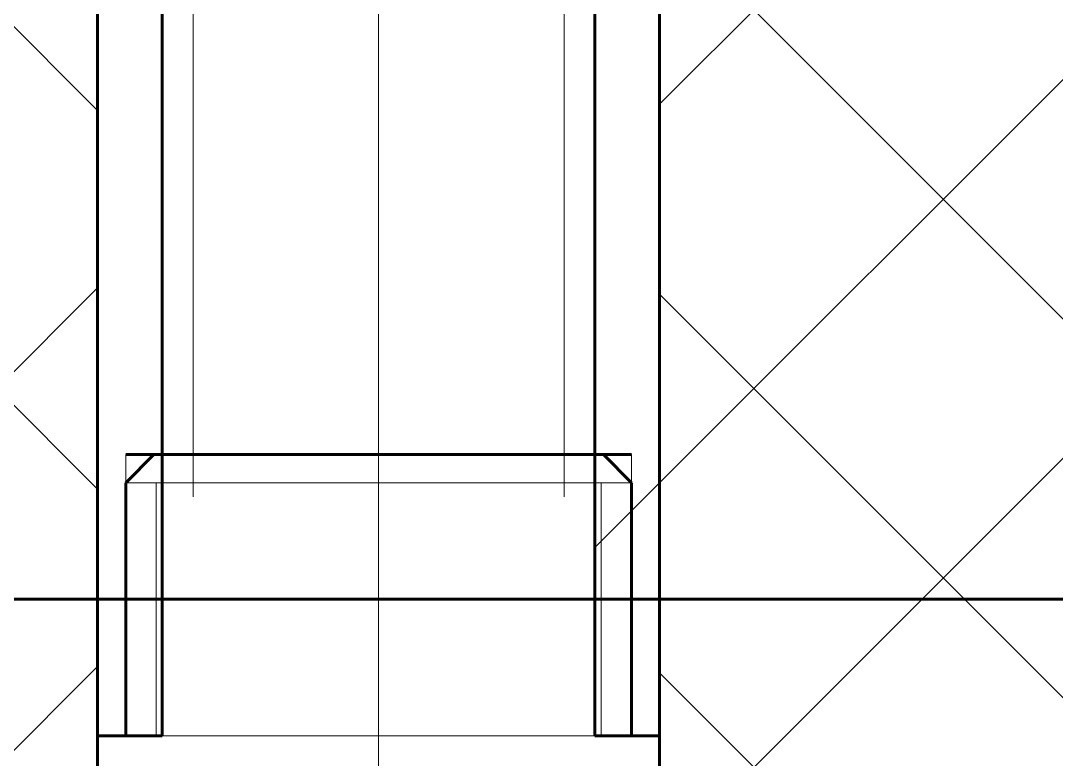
# Model space of a CAD drawing. Header units: millimetres. Extents: x -68 to 2520, y 0 to 297.
# Drawn here: x 2402.131 to 2406, y 205.798 to 208.557 of the extents above; entities that cross this region are included whole.
import ezdxf

# ---------------------------------------------------------------- set-up
doc = ezdxf.new("R2010")
doc.units = ezdxf.units.MM
for name, pattern in [('K5LT_AXLED', [13.660316, 9.160316, -1.5, 1.5, -1.5]), ('K5LT_BASIC', [0]), ('K5LT_DASHED', [6, 4, -2]), ('K5LT_THIN', [0]), ('K5LT_THIN_INCLUDED_TO_HATCHING', [0])]:
    doc.linetypes.add(name, pattern=pattern)
doc.layers.add('Системный слой', color=7, linetype='Continuous')
pattern_1 = [(45, (0, 0), (-2.1213203, 2.1213203), [])]
pattern_2 = [(45, (0, 0), (-0.7071068, 0.7071068), []), (135, (0, 0), (-0.7071068, -0.7071068), [])]

# ---------------------------------------------------------------- blocks, each defined once
blk = doc.blocks.new('U41')
at = {"layer": 'Системный слой'}
h = blk.add_hatch(dxfattribs=at)
h.set_pattern_fill('Неметалл', angle=45, style=0, pattern_type=0)
h.set_pattern_definition(pattern_2)
h.paths.add_polyline_path([(2402.4183, 205.8863), (2402.4183, 212.1863), (2398.7011, 212.1863), (2399.4639, 207.1178), (2400.0799, 205.8566), (2401.3575, 204.0855), (2403.8835, 202.7789), (2406.021, 203.5514), (2407.6, 205.1888), (2408.2138, 207.7816), (2408.2678, 208.5113), (2408.2678, 210.6474), (2408.653, 212.1863), (2404.5183, 212.1863), (2404.5183, 205.8863), (2404.5183, 205.5713), (2404.5131, 205.5713), (2404.5131, 205.3613), (2402.4236, 205.3613), (2402.4236, 205.5713), (2402.4183, 205.5713)])
h = blk.add_hatch(dxfattribs=at)
h.set_pattern_fill('Металл', angle=45, style=0, pattern_type=0)
h.set_pattern_definition(pattern_1)
h.paths.add_polyline_path([(2402.6598, 212.1863), (2402.4183, 212.1863), (2402.4183, 205.8863), (2402.6598, 205.8863)])
h.paths.add_polyline_path([(2404.5183, 212.1863), (2404.2768, 212.1863), (2404.2768, 205.8863), (2404.5183, 205.8863)])
at = {"layer": 'Системный слой', "color": 30, "linetype": 'K5LT_AXLED', "lineweight": 18, "true_color": 0xff8000}
for p, q in [((2403.4683, 203.3613), (2403.4683, 214.6063)), ((2402.7753, 213.2989), (2402.7753, 206.7789)), ((2404.1613, 213.2989), (2404.1613, 206.7789))]:
    blk.add_line(p, q, dxfattribs=at)
at = {"layer": 'Системный слой', "color": 5, "linetype": 'K5LT_BASIC', "lineweight": 60, "true_color": 0x0000ff}
for p, q in [((2402.4183, 212.1863), (2402.4183, 205.8863)), ((2402.6598, 212.1863), (2402.6598, 205.8863)), ((2404.2768, 212.1863), (2404.2768, 205.8863)), ((2404.5183, 212.1863), (2404.5183, 205.8863)), ((2402.6598, 206.9363), (2402.5233, 206.9363)), ((2402.6283, 206.9363), (2402.5233, 206.8313)), ((2404.3083, 206.9363), (2402.6283, 206.9363)), ((2402.7981, 206.9363), (2402.956, 206.9363)), ((2402.9661, 206.9363), (2403.1239, 206.9363)), ((2403.1341, 206.9363), (2403.2926, 206.9363)), ((2403.5585, 206.9363), (2403.7186, 206.9363)), ((2403.7283, 206.9363), (2403.8865, 206.9363)), ((2403.8966, 206.9363), (2404.0545, 206.9363)), ((2404.0648, 206.9363), (2404.2225, 206.9363)), ((2404.4133, 206.9363), (2404.2768, 206.9363)), ((2404.3083, 206.9363), (2404.4133, 206.8313)), ((2402.5233, 205.8863), (2402.5233, 206.8313)), ((2404.4133, 205.8863), (2404.4133, 206.8313)), ((2402.4183, 205.8863), (2402.6598, 205.8863)), ((2402.5233, 205.8863), (2402.4183, 205.8863)), ((2402.4183, 205.5713), (2402.4183, 205.8863)), ((2404.2768, 205.8863), (2404.5183, 205.8863)), ((2404.5183, 205.8863), (2404.4133, 205.8863)), ((2404.5183, 205.5713), (2404.5183, 205.8863))]:
    blk.add_line(p, q, dxfattribs=at)
at = {"layer": 'Системный слой', "color": 7, "linetype": 'K5LT_THIN', "lineweight": 18}
for p, q in [((2402.5233, 205.8863), (2402.5233, 206.9363)), ((2404.4133, 205.8863), (2404.4133, 206.9363)), ((2402.637, 206.8313), (2402.637, 205.8863)), ((2404.2997, 206.8313), (2404.2997, 205.8863))]:
    blk.add_line(p, q, dxfattribs=at)
at = {"layer": 'Системный слой', "color": 7, "linetype": 'K5LT_DASHED', "lineweight": 18}
for p, q in [((2404.4133, 206.8313), (2402.5233, 206.8313)), ((2402.4665, 205.8863), (2402.5233, 205.8863)), ((2402.5233, 205.8863), (2404.4133, 205.8863)), ((2404.4133, 205.8863), (2404.4702, 205.8863))]:
    blk.add_line(p, q, dxfattribs=at)
at = {"layer": 'Системный слой', "color": 7, "linetype": 'K5LT_THIN_INCLUDED_TO_HATCHING', "lineweight": 18}
blk.add_open_spline([(2398.7153, 212.3963), (2398.5312, 209.9347), (2398.9861, 207.7548), (2400.0799, 205.8566), (2400.4375, 205.2362), (2400.8358, 204.5647), (2401.3575, 204.0855), (2402.0369, 203.4614), (2403.0597, 202.8425), (2403.8835, 202.7789), (2405.1666, 202.6799), (2406.8982, 204.0206), (2407.6, 205.1888), (2408.137, 206.0827), (2408.1817, 207.3902), (2408.2678, 208.5113), (2408.3221, 209.218), (2408.1688, 209.9483), (2408.2678, 210.6474), (2408.3516, 211.2396), (2408.5065, 211.8226), (2408.7324, 212.3963)], degree=3, knots=[0, 0, 0, 0, 1, 1, 1, 2, 2, 2, 3, 3, 3, 4, 4, 4, 5, 5, 5, 6, 6, 6, 7, 7, 7, 7], dxfattribs=at)
blk = doc.blocks.new('U49')
at = {"layer": 'Системный слой'}
h = blk.add_hatch(dxfattribs=at)
h.set_pattern_fill('Неметалл', angle=45, style=0, pattern_type=0)
h.set_pattern_definition(pattern_2)
h.paths.add_polyline_path([(2402.4183, 205.8863), (2402.4183, 212.1863), (2398.7011, 212.1863), (2399.4639, 207.1178), (2400.0799, 205.8566), (2401.3575, 204.0855), (2403.8835, 202.7789), (2406.021, 203.5514), (2407.6, 205.1888), (2408.2138, 207.7816), (2408.2678, 208.5113), (2408.2678, 210.6474), (2408.653, 212.1863), (2404.5183, 212.1863), (2404.5183, 205.8863), (2404.5183, 205.5713), (2404.5131, 205.5713), (2404.5131, 205.3613), (2402.4236, 205.3613), (2402.4236, 205.5713), (2402.4183, 205.5713)])
h = blk.add_hatch(dxfattribs=at)
h.set_pattern_fill('Металл', angle=45, style=0, pattern_type=0)
h.set_pattern_definition(pattern_1)
h.paths.add_polyline_path([(2402.6598, 212.1863), (2402.4183, 212.1863), (2402.4183, 205.8863), (2402.6598, 205.8863)])
h.paths.add_polyline_path([(2404.5183, 212.1863), (2404.2768, 212.1863), (2404.2768, 205.8863), (2404.5183, 205.8863)])
at = {"layer": 'Системный слой', "color": 30, "linetype": 'K5LT_AXLED', "lineweight": 18, "true_color": 0xff8000}
for p, q in [((2403.4683, 203.3613), (2403.4683, 214.6063)), ((2402.7753, 213.2989), (2402.7753, 206.7789)), ((2404.1613, 213.2989), (2404.1613, 206.7789))]:
    blk.add_line(p, q, dxfattribs=at)
at = {"layer": 'Системный слой', "color": 5, "linetype": 'K5LT_BASIC', "lineweight": 60, "true_color": 0x0000ff}
for p, q in [((2402.4183, 212.1863), (2402.4183, 205.8863)), ((2402.6598, 212.1863), (2402.6598, 205.8863)), ((2404.2768, 212.1863), (2404.2768, 205.8863)), ((2404.5183, 212.1863), (2404.5183, 205.8863)), ((2402.6598, 206.9363), (2402.5233, 206.9363)), ((2402.6283, 206.9363), (2402.5233, 206.8313)), ((2404.3083, 206.9363), (2402.6283, 206.9363)), ((2402.7981, 206.9363), (2402.956, 206.9363)), ((2402.9661, 206.9363), (2403.1239, 206.9363)), ((2403.1341, 206.9363), (2403.2926, 206.9363)), ((2403.5585, 206.9363), (2403.7186, 206.9363)), ((2403.7283, 206.9363), (2403.8865, 206.9363)), ((2403.8966, 206.9363), (2404.0545, 206.9363)), ((2404.0648, 206.9363), (2404.2225, 206.9363)), ((2404.4133, 206.9363), (2404.2768, 206.9363)), ((2404.3083, 206.9363), (2404.4133, 206.8313)), ((2402.5233, 205.8863), (2402.5233, 206.8313)), ((2404.4133, 205.8863), (2404.4133, 206.8313)), ((2402.4183, 205.8863), (2402.6598, 205.8863)), ((2402.5233, 205.8863), (2402.4183, 205.8863)), ((2402.4183, 205.5713), (2402.4183, 205.8863)), ((2404.2768, 205.8863), (2404.5183, 205.8863)), ((2404.5183, 205.8863), (2404.4133, 205.8863)), ((2404.5183, 205.5713), (2404.5183, 205.8863))]:
    blk.add_line(p, q, dxfattribs=at)
at = {"layer": 'Системный слой', "color": 7, "linetype": 'K5LT_THIN', "lineweight": 18}
for p, q in [((2402.5233, 205.8863), (2402.5233, 206.9363)), ((2404.4133, 205.8863), (2404.4133, 206.9363)), ((2402.637, 206.8313), (2402.637, 205.8863)), ((2404.2997, 206.8313), (2404.2997, 205.8863))]:
    blk.add_line(p, q, dxfattribs=at)
at = {"layer": 'Системный слой', "color": 7, "linetype": 'K5LT_DASHED', "lineweight": 18}
for p, q in [((2404.4133, 206.8313), (2402.5233, 206.8313)), ((2402.4665, 205.8863), (2402.5233, 205.8863)), ((2402.5233, 205.8863), (2404.4133, 205.8863)), ((2404.4133, 205.8863), (2404.4702, 205.8863))]:
    blk.add_line(p, q, dxfattribs=at)
at = {"layer": 'Системный слой', "color": 7, "linetype": 'K5LT_THIN_INCLUDED_TO_HATCHING', "lineweight": 18}
blk.add_open_spline([(2398.7153, 212.3963), (2398.5312, 209.9347), (2398.9861, 207.7548), (2400.0799, 205.8566), (2400.4375, 205.2362), (2400.8358, 204.5647), (2401.3575, 204.0855), (2402.0369, 203.4614), (2403.0597, 202.8425), (2403.8835, 202.7789), (2405.1666, 202.6799), (2406.8982, 204.0206), (2407.6, 205.1888), (2408.137, 206.0827), (2408.1817, 207.3902), (2408.2678, 208.5113), (2408.3221, 209.218), (2408.1688, 209.9483), (2408.2678, 210.6474), (2408.3516, 211.2396), (2408.5065, 211.8226), (2408.7324, 212.3963)], degree=3, knots=[0, 0, 0, 0, 1, 1, 1, 2, 2, 2, 3, 3, 3, 4, 4, 4, 5, 5, 5, 6, 6, 6, 7, 7, 7, 7], dxfattribs=at)

msp = doc.modelspace()

# ---------------------------------------------------------------- linework, layer by layer
at = {"layer": 'Системный слой', "color": 5, "linetype": 'K5LT_BASIC', "lineweight": 60, "true_color": 0x0000ff}
msp.add_line((2341.90834, 206.39632), (2419.90834, 206.39632), dxfattribs=at)
msp.add_line((2341.90834, 206.39632), (2419.90834, 206.39632), dxfattribs=at)

# ---------------------------------------------------------------- block references
at = {"layer": 'Системный слой'}
for name in ['U41', 'U49']:
    msp.add_blockref(name, (0, 0), dxfattribs=at)

doc.saveas('drawing.dxf')
